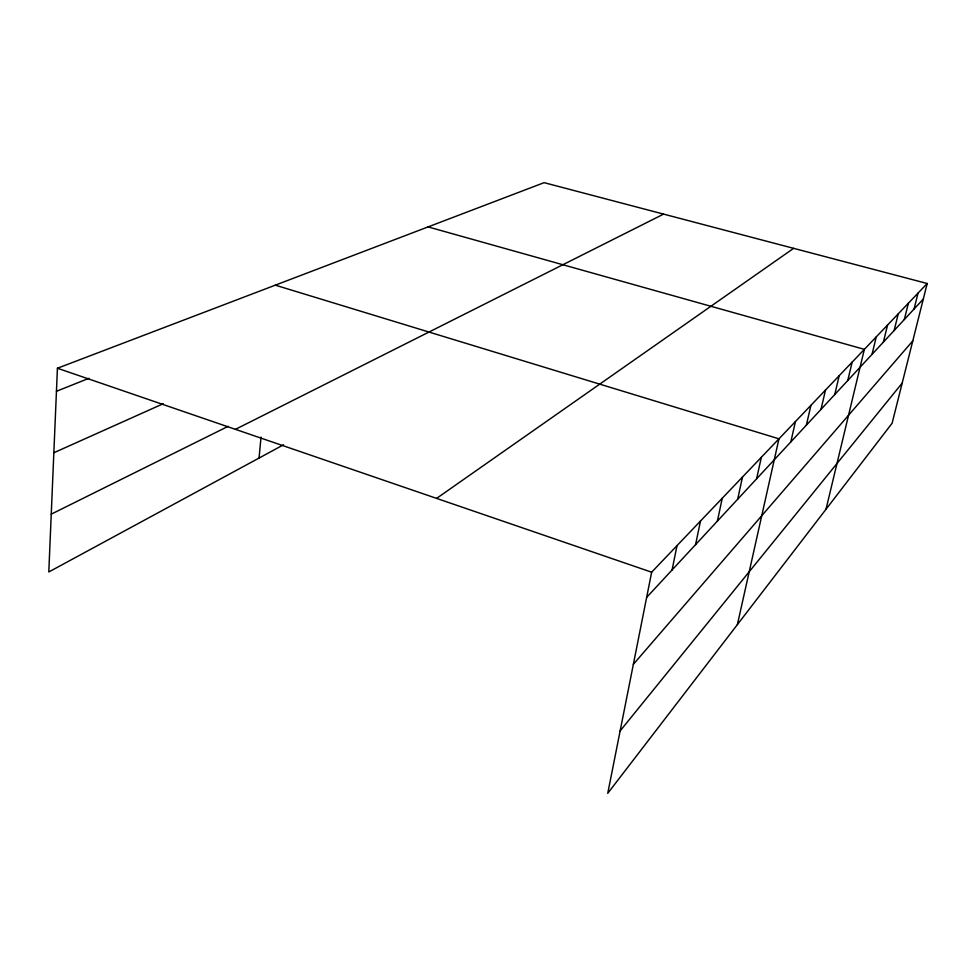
<?xml version="1.0" encoding="UTF-8"?>
<svg xmlns="http://www.w3.org/2000/svg" width="976" height="976" viewBox="0 0 976 976"><rect width="100%" height="100%" fill="white"/><g stroke="black" fill="none" stroke-linecap="round" stroke-linejoin="round"><path stroke-width="1.46" d="M927.2 283.504L651.651 572.204L607.743 793.342L892.113 423.23L927.2 283.504L544.12 182.658L57.425 368.245L48.8 571.973L283.54 444.788M259.055 458.049L261.031 437.102M672.074 569.972L677.027 545.608M695.583 544.608L700.5 521.013M717.397 521.099L722.252 498.224M737.673 499.224L742.492 477.032M756.595 478.826L761.341 457.28M737.38 624.616L778.958 438.822L275.317 285.163M790.828 441.908L795.452 421.534M806.371 425.146L810.934 405.321M820.999 409.383L825.489 390.071M834.773 394.524L839.189 375.711M847.766 380.506L852.133 362.157M826.001 509.265L864.358 349.347L428.098 226.908M872.044 354.337L876.265 336.866M883.39 342.1L887.55 325.057M894.138 330.51L898.237 313.857M904.349 319.494L908.375 303.219M914.048 309.026L918.026 293.117M620.126 730.926L902.19 383.092M633.351 664.339L912.792 340.88M646.649 597.385L923.296 299.071M436.589 498.394L793.622 248.343M235.448 429.342L663.582 214.11M51.252 514.157L228.128 426.341M53.851 452.754L163.236 403.735M56.449 391.291L88.914 378.31M57.425 368.245L651.651 572.204"/></g></svg>
